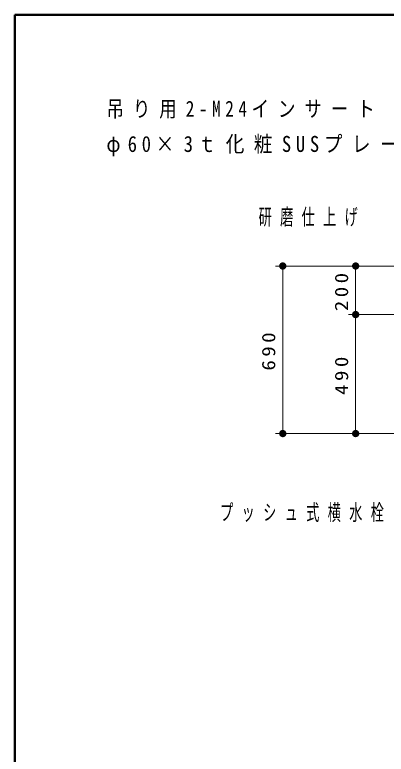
# Model space of a CAD drawing. Units: millimetres on the paper, scale 1:30. Extents: x -385 to 0, y 0 to 338.
# Drawn here: x -385 to -334.1, y 165.5 to 267 of the extents above; entities that cross this region are included whole.
import ezdxf

# ---------------------------------------------------------------- set-up
doc = ezdxf.new("R2010")
doc.units = ezdxf.units.MM
doc.layers.add('LY_1', color=7, linetype='Continuous', lineweight=13)
doc.layers.add('LY_2', color=7, linetype='Continuous', lineweight=13)
doc.styles.add('ＭＳ ゴシック', font='')
doc.styles.get('ＭＳ ゴシック').set_extended_font_data('MS Gothic')

# ---------------------------------------------------------------- blocks, each defined once
blk = doc.blocks.new('filled_dot')
at = {"color": 0, "linetype": 'Continuous', "lineweight": -2, "const_width": 1.25}
blk.add_lwpolyline([(-0.625, 0, 1), (0.625, 0, 1)], format="xyb", close=True, dxfattribs=at)

msp = doc.modelspace()

# ---------------------------------------------------------------- linework, layer by layer
at = {"layer": 'LY_1'}
for p, q in [((-339.243, 232.515), (-349.243, 232.515)), ((-348.243, 209.515), (-348.243, 232.515)), ((-318.943, 232.515), (-339.243, 232.515)), ((-338.243, 225.848), (-338.243, 232.515)), ((-329.243, 225.848), (-339.243, 225.848)), ((-338.243, 209.515), (-338.243, 225.848)), ((-339.243, 209.515), (-349.243, 209.515)), ((-329.243, 209.515), (-339.243, 209.515))]:
    msp.add_line(p, q, dxfattribs=at)
at = {"layer": 'LY_2', "lineweight": 50}
for p, q in [((-385, 267), (-385, 0)), ((0, 267), (-385, 267))]:
    msp.add_line(p, q, dxfattribs=at)

# ---------------------------------------------------------------- block references
at = {"layer": 'LY_1', "xscale": 0.4, "yscale": 0.4}
for p, rotation in [((-348.243, 232.515), 270), ((-338.243, 232.515), 270), ((-338.243, 225.848), 270), ((-338.243, 225.848), 90), ((-348.243, 209.515), 90), ((-338.243, 209.515), 90)]:
    msp.add_blockref('filled_dot', p, dxfattribs=dict(at, rotation=rotation))

# ---------------------------------------------------------------- texts
at = {"layer": 'LY_1', "char_height": 2.199, "attachment_point": 4, "style": 'ＭＳ ゴシック'}
for s, insert in [('\\T1.51;\\W0.8;吊り用2-M24インサート', (-372.431, 253.972)), ('\\T1.51;\\W0.85;φ60×3ｔ化粧SUSプレート', (-372.431, 248.972)), ('\\T1.64;\\W0.6;研磨仕上げ', (-351.561, 239.141)), ('\\T1.64;\\W0.6;プッシュ式横水栓', (-356.835, 198.578))]:
    msp.add_mtext(s, dxfattribs=dict(at, insert=insert))
at = {"layer": 'LY_1', "char_height": 1.833, "attachment_point": 8, "rotation": 90, "style": 'ＭＳ ゴシック'}
for s, insert in [('\\T1.33;\\W1.15;200', (-339.243, 229.181)), ('\\T1.33;\\W1.15;690', (-349.243, 221.015)), ('\\T1.33;\\W1.15;490', (-339.243, 217.681))]:
    msp.add_mtext(s, dxfattribs=dict(at, insert=insert))

doc.saveas('drawing.dxf')
